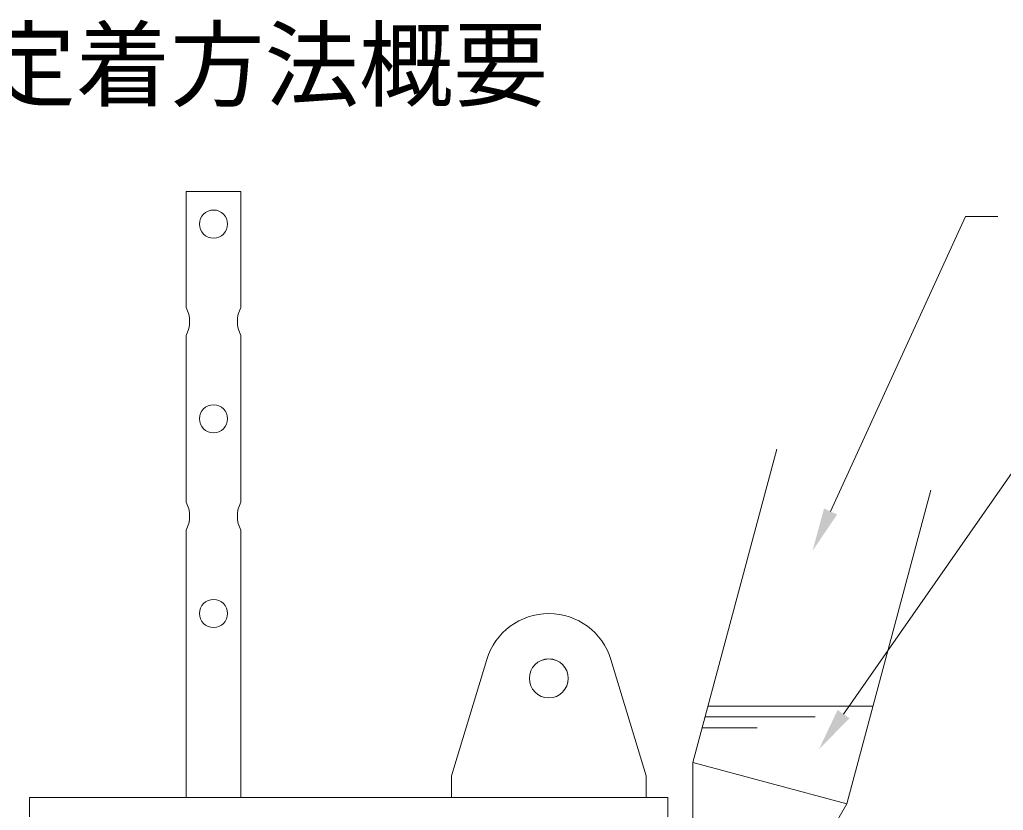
# Model space of a CAD drawing. Units: millimetres at full size; details may follow other scales. Extents: x -2994 to 2994, y -2281 to 2281.
# Drawn here: x -2438.1 to -1983.3, y -466.4 to -101 of the extents above; entities that cross this region are included whole.
import ezdxf
from ezdxf.enums import TextEntityAlignment as Align

# ---------------------------------------------------------------- set-up
doc = ezdxf.new("R2010")
doc.units = ezdxf.units.MM
doc.header["$LTSCALE"] = 28.063
doc.layers.add('1-0_0', color=4, linetype='Continuous', lineweight=9)
doc.layers.add('1-8__1-1_', color=2, linetype='Continuous', lineweight=15)
doc.styles.add('ＭＳ Ｐゴシック', font='')
doc.styles.get('ＭＳ Ｐゴシック').set_extended_font_data('MS PGothic')

msp = doc.modelspace()

# ---------------------------------------------------------------- linework, layer by layer
at = {"layer": '1-0_0', "color": 6}
for points in [[(-2063.2, -328.29), (-2000.82, -192.02), (-1985.82, -192.02)], [(-2057.2, -421.95), (-1977.11, -307.24), (-1966.51, -307.24)]]:
    msp.add_lwpolyline(points, dxfattribs=at)
for points in [[(-2071.53, -346.47), (-2060.17, -329.68), (-2066.23, -326.9)], [(-2068.65, -438.34), (-2054.47, -423.85), (-2059.94, -420.04)]]:
    msp.add_solid(points, dxfattribs=at)
at = {"layer": '1-8__1-1_', "color": 3}
for p, q in [((-2335.76, -233.95), (-2335.76, -180.45)), ((-2361.16, -323.95), (-2361.16, -246.95)), ((-2335.76, -323.95), (-2335.76, -246.95)), ((-2361.16, -460.45), (-2361.16, -336.95)), ((-2335.76, -460.45), (-2335.76, -336.95)), ((-2238.46, -450.45), (-2222.17, -396.75)), ((-2148.46, -450.45), (-2164.75, -396.75)), ((-2238.46, -450.45), (-2238.46, -460.45)), ((-2148.46, -450.45), (-2148.46, -460.45)), ((-2433.46, -460.45), (-2433.46, -469.45)), ((-2433.46, -460.45), (-2138.46, -460.45)), ((-2138.46, -469.45), (-2138.46, -460.45))]:
    msp.add_line(p, q, dxfattribs=at)
at = {"layer": '1-8__1-1_', "color": 7}
for p, q in [((-2126.82, -444.36), (-2088, -299.47)), ((-2055.74, -463.41), (-2016.92, -318.52)), ((-2126.82, -547.89), (-2126.82, -444.36)), ((-2126.82, -444.36), (-2055.74, -463.41)), ((-2107.5, -553.06), (-2055.74, -463.41))]:
    msp.add_line(p, q, dxfattribs=at)
at = {"layer": '1-8__1-1_', "color": 4}
for p, q in [((-2119.82, -418.24), (-2043.64, -418.24)), ((-2121.16, -423.24), (-2070.37, -423.24)), ((-2122.5, -428.24), (-2097.11, -428.24))]:
    msp.add_line(p, q, dxfattribs=at)
at = {"layer": '1-8__1-1_', "color": 3}
msp.add_lwpolyline([(-2361.16, -233.95), (-2361.16, -180.45), (-2335.76, -180.45)], dxfattribs=at)
for centre, radius in [((-2348.46, -195.45), 6.5), ((-2348.46, -285.45), 6.5), ((-2348.46, -375.45), 6.5), ((-2193.46, -405.45), 9), ((-2193.46, -405.46), 9)]:
    msp.add_circle(centre, radius, dxfattribs=at)
for centre, radius, start, end in [((-2373.03, -240.45), 13.53, 331.2935, 28.7065), ((-2323.89, -240.45), 13.53, 151.2936, 208.7064), ((-2373.03, -330.45), 13.53, 331.2935, 28.7065), ((-2323.89, -330.45), 13.53, 151.2936, 208.7064), ((-2193.46, -405.45), 30, 16.8745, 163.1255)]:
    msp.add_arc(centre, radius, start, end, dxfattribs=at)

# ---------------------------------------------------------------- texts
at = {"layer": '1-0_0', "color": 7, "style": 'ＭＳ Ｐゴシック'}
msp.add_text('柱脚の定着方法概要', height=31.99, dxfattribs=at).set_placement((-2586.65, -147.35), align=Align.BOTTOM_LEFT)

doc.saveas('drawing.dxf')
